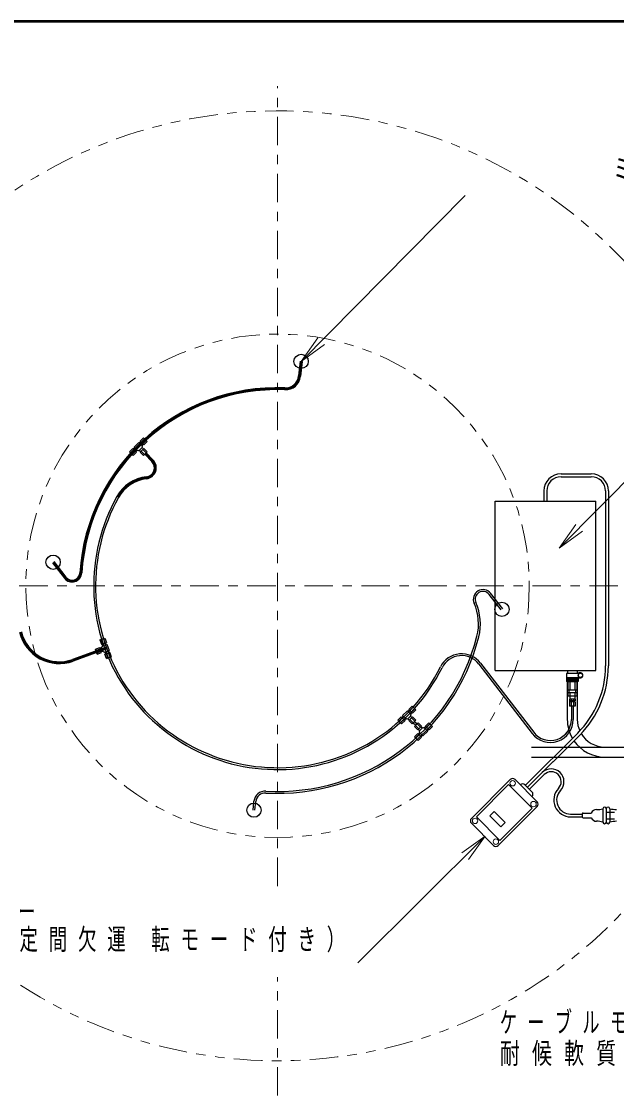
# Model space of a CAD drawing. Units: millimetres on the paper. Extents: x -385 to 420, y 0 to 267.
# Drawn here: x 265.2 to 327.8, y 153.9 to 267 of the extents above; entities that cross this region are included whole.
import ezdxf

# ---------------------------------------------------------------- set-up
doc = ezdxf.new("R2010")
doc.units = ezdxf.units.MM
doc.linetypes.add('USER2', pattern=[6, 3, -1, 1, -1])
doc.linetypes.add('USER3', pattern=[8, 3, -1, 1, -1, 1, -1])
for name, color, linetype, lineweight in [('1_20', 7, 'Continuous', 25), ('1_5', 7, 'Continuous', 25), ('A3図枠', 7, 'Continuous', 13)]:
    doc.layers.add(name, color=color, linetype=linetype, lineweight=lineweight)
doc.styles.add('ＭＳ ゴシック', font='')
doc.styles.get('ＭＳ ゴシック').set_extended_font_data('MS Gothic')

# ---------------------------------------------------------------- blocks, each defined once
blk = doc.blocks.new('open_arrow')
at = {"color": 0, "linetype": 'Continuous', "lineweight": -2}
blk.add_lwpolyline([(7.5, 1.25), (0, 0), (7.5, -1.25)], dxfattribs=at)

msp = doc.modelspace()

# ---------------------------------------------------------------- linework, layer by layer
at = {"layer": '1_20', "linetype": 'USER2', "lineweight": 13}
for p, q in [((292.141, 175.97), (292.141, 260.19)), ((258.961, 207.591), (345.105, 207.591)), ((292.141, 153.929), (292.141, 166.376))]:
    msp.add_line(p, q, dxfattribs=at)
at = {"layer": '1_20', "lineweight": 13}
for p, q in [((294.623, 231.211), (311.904, 248.672)), ((321.767, 211.567), (343.868, 233.826)), ((313.071, 183.267), (316.465, 186.661)), ((318.94, 184.186), (316.465, 186.661)), ((315.546, 180.792), (313.071, 183.267)), ((314.485, 183.373), (314.945, 183.833)), ((315.652, 182.206), (314.485, 183.373)), ((316.112, 182.666), (314.945, 183.833)), ((315.546, 180.792), (318.94, 184.186)), ((315.652, 182.206), (316.112, 182.666)), ((314.002, 181.243), (300.581, 167.897))]:
    msp.add_line(p, q, dxfattribs=at)
at = {"layer": '1_20'}
for p, q in [((294.524, 231.222), (294.362, 229.68)), ((294.524, 231.222), (294.362, 229.68)), ((294.623, 231.211), (294.461, 229.669)), ((294.723, 231.201), (294.561, 229.659)), ((294.723, 231.201), (294.561, 229.659)), ((277.593, 222.634), (277.734, 222.775)), ((278.035, 223.182), (277.681, 222.828)), ((278.07, 222.439), (277.681, 222.828)), ((278.141, 223.076), (277.787, 222.722)), ((278.318, 222.899), (277.964, 222.546)), ((278.424, 222.793), (278.035, 223.182)), ((278.424, 222.793), (278.07, 222.439)), ((276.55, 221.697), (276.904, 222.051)), ((276.939, 221.308), (276.55, 221.697)), ((276.656, 221.591), (277.01, 221.945)), ((276.833, 221.414), (277.186, 221.768)), ((277.292, 221.662), (276.904, 222.051)), ((276.939, 221.308), (277.292, 221.662)), ((277.098, 222.139), (276.957, 221.998)), ((277.54, 222.687), (277.045, 222.192)), ((277.434, 221.803), (277.045, 222.192)), ((277.381, 221.856), (277.239, 221.715)), ((277.434, 221.803), (277.487, 221.856)), ((277.54, 221.803), (277.487, 221.856)), ((277.929, 222.298), (277.54, 222.687)), ((277.54, 221.803), (277.929, 222.192)), ((277.593, 221.856), (277.734, 221.715)), ((277.681, 221.662), (278.07, 222.051)), ((278.035, 221.308), (277.681, 221.662)), ((278.141, 221.414), (277.787, 221.768)), ((277.876, 222.351), (278.017, 222.493)), ((277.929, 222.298), (277.876, 222.245)), ((277.929, 222.192), (277.876, 222.245)), ((277.876, 222.139), (278.017, 221.998)), ((278.318, 221.591), (277.964, 221.945)), ((278.035, 221.308), (278.424, 221.697)), ((278.424, 221.697), (278.07, 222.051)), ((278.159, 221.432), (278.902, 220.688)), ((278.229, 221.503), (278.973, 220.759)), ((278.3, 221.573), (279.044, 220.83)), ((321.983, 219.373), (325.163, 219.373)), ((321.983, 219.073), (325.163, 219.073)), ((320.183, 217.573), (320.183, 216.491)), ((320.483, 217.573), (320.483, 216.491)), ((326.663, 217.573), (326.663, 199.163)), ((326.963, 217.573), (326.963, 199.163)), ((268.442, 210.012), (269.713, 208.384)), ((268.521, 210.074), (269.792, 208.445)), ((268.6, 210.135), (269.871, 208.507)), ((315.682, 205.047), (314.41, 206.676)), ((315.839, 205.17), (314.568, 206.799)), ((273.434, 201.9), (273.951, 202.088)), ((273.434, 201.9), (273.605, 201.43)), ((273.575, 201.951), (273.746, 201.482)), ((273.605, 201.43), (274.122, 201.618)), ((273.673, 201.242), (274.19, 201.43)), ((273.744, 201.268), (273.675, 201.456)), ((273.81, 202.037), (273.981, 201.567)), ((273.951, 202.088), (274.122, 201.618)), ((274.12, 201.405), (274.051, 201.593)), ((274.19, 201.43), (274.43, 200.773)), ((274.017, 201.101), (270.565, 199.845)), ((274.052, 201.007), (270.599, 199.751)), ((274.086, 200.914), (270.633, 199.657)), ((272.971, 200.907), (273.441, 201.078)), ((273.159, 200.39), (272.971, 200.907)), ((273.022, 200.766), (273.492, 200.937)), ((273.108, 200.531), (273.577, 200.702)), ((273.159, 200.39), (273.629, 200.561)), ((273.629, 200.561), (273.441, 201.078)), ((273.654, 201.076), (273.466, 201.007)), ((273.791, 200.7), (273.603, 200.631)), ((273.629, 201.146), (273.699, 201.172)), ((273.817, 200.629), (273.629, 201.146)), ((273.673, 201.242), (273.699, 201.172)), ((273.817, 200.629), (273.887, 200.655)), ((273.913, 200.585), (273.887, 200.655)), ((273.913, 200.585), (274.43, 200.773)), ((273.981, 200.397), (274.498, 200.585)), ((274.152, 199.927), (273.981, 200.397)), ((273.983, 200.61), (274.052, 200.422)), ((274.293, 199.978), (274.122, 200.448)), ((274.528, 200.064), (274.357, 200.533)), ((274.359, 200.747), (274.428, 200.559)), ((274.669, 200.115), (274.498, 200.585)), ((274.152, 199.927), (274.669, 200.115)), ((313.342, 199.338), (318.946, 192.047)), ((313.501, 199.46), (319.104, 192.169)), ((305.858, 194.368), (306, 194.51)), ((306.3, 194.916), (305.947, 194.563)), ((306.336, 194.174), (305.947, 194.563)), ((306.406, 194.81), (306.053, 194.457)), ((306.583, 194.634), (306.23, 194.28)), ((306.689, 194.528), (306.3, 194.916)), ((306.689, 194.528), (306.336, 194.174)), ((304.815, 193.432), (305.169, 193.785)), ((305.204, 193.043), (304.815, 193.432)), ((304.922, 193.325), (305.275, 193.679)), ((305.098, 193.149), (305.452, 193.502)), ((305.558, 193.396), (305.169, 193.785)), ((305.204, 193.043), (305.558, 193.396)), ((305.363, 193.873), (305.222, 193.732)), ((305.31, 193.927), (305.805, 194.422)), ((305.699, 193.538), (305.31, 193.927)), ((305.646, 193.591), (305.505, 193.449)), ((305.699, 193.538), (305.752, 193.591)), ((305.805, 193.538), (305.752, 193.591)), ((306.194, 194.033), (305.805, 194.422)), ((306.194, 193.927), (305.805, 193.538)), ((305.858, 193.591), (306, 193.449)), ((306.336, 193.785), (305.947, 193.396)), ((306.3, 193.043), (305.947, 193.396)), ((306.406, 193.149), (306.053, 193.502)), ((306.141, 194.086), (306.283, 194.227)), ((306.194, 194.033), (306.141, 193.98)), ((306.194, 193.927), (306.141, 193.98)), ((306.141, 193.873), (306.283, 193.732)), ((306.583, 193.325), (306.23, 193.679)), ((306.689, 193.432), (306.3, 193.043)), ((306.689, 193.432), (306.336, 193.785)), ((306.424, 193.166), (306.688, 192.902)), ((306.953, 193.168), (306.564, 192.779)), ((306.564, 192.779), (306.918, 192.425)), ((306.566, 193.308), (306.83, 193.044)), ((306.671, 192.885), (307.024, 192.531)), ((306.847, 193.061), (307.201, 192.708)), ((307.307, 192.814), (306.918, 192.425)), ((306.953, 193.168), (307.307, 192.814)), ((307.112, 192.337), (306.971, 192.478)), ((307.448, 192.673), (307.059, 192.284)), ((307.059, 192.284), (307.112, 192.231)), ((307.059, 192.178), (307.112, 192.231)), ((307.395, 192.62), (307.254, 192.761)), ((307.448, 192.673), (307.501, 192.62)), ((307.448, 191.789), (307.943, 192.284)), ((307.554, 192.673), (307.501, 192.62)), ((307.554, 192.673), (307.943, 192.284)), ((307.607, 192.62), (307.749, 192.761)), ((308.049, 193.168), (307.696, 192.814)), ((307.696, 192.814), (308.085, 192.425)), ((308.155, 193.061), (307.802, 192.708)), ((307.89, 192.337), (308.032, 192.478)), ((308.332, 192.885), (307.979, 192.531)), ((308.049, 193.168), (308.438, 192.779)), ((308.438, 192.779), (308.085, 192.425)), ((306.564, 191.683), (306.918, 192.036)), ((306.564, 191.683), (306.953, 191.294)), ((306.671, 191.577), (307.024, 191.93)), ((306.847, 191.4), (307.201, 191.753)), ((306.918, 192.036), (307.307, 191.647)), ((306.953, 191.294), (307.307, 191.647)), ((307.112, 192.125), (306.971, 191.983)), ((307.059, 192.178), (307.448, 191.789)), ((307.395, 191.842), (307.254, 191.7)), ((318.233, 186.59), (323.735, 192.092)), ((318.445, 186.378), (323.947, 191.88)), ((318.445, 186.378), (323.735, 191.668)), ((318.876, 190.616), (347.278, 190.616)), ((318.876, 189.566), (347.009, 189.566)), ((320.203, 187.712), (319.081, 186.59)), ((312.541, 183.09), (316.642, 187.191)), ((319.47, 184.858), (317.137, 187.191)), ((318.922, 185.901), (318.18, 186.643)), ((318.869, 186.802), (318.445, 186.378)), ((319.081, 186.59), (318.657, 186.166)), ((289.559, 183.982), (289.655, 184.903)), ((289.757, 183.961), (289.854, 184.882)), ((315.369, 180.262), (319.47, 184.363)), ((314.874, 180.262), (312.541, 182.595))]:
    msp.add_line(p, q, dxfattribs=at)
at = {"layer": '1_20', "color": 4}
for p, q in [((320.183, 217.192), (320.183, 216.491)), ((320.483, 217.192), (320.483, 216.491)), ((315.033, 216.491), (325.633, 216.491)), ((315.033, 198.691), (315.033, 216.491)), ((325.633, 198.691), (325.633, 216.491)), ((315.033, 198.691), (325.633, 198.691)), ((322.565, 198.365), (322.565, 197.515)), ((323.765, 198.365), (322.565, 198.365)), ((322.653, 198.691), (322.653, 198.365)), ((323.678, 198.691), (323.678, 198.365)), ((323.678, 198.441), (324.015, 198.441)), ((323.765, 198.365), (323.765, 197.515)), ((323.765, 197.891), (324.015, 197.891)), ((323.765, 197.515), (322.565, 197.515)), ((322.64, 197.515), (322.64, 193.515)), ((322.69, 197.465), (322.69, 196.615)), ((323.64, 197.465), (322.69, 197.465)), ((322.915, 197.465), (322.915, 196.615)), ((323.415, 197.465), (323.415, 196.615)), ((323.64, 197.465), (323.64, 196.615)), ((323.69, 197.515), (323.69, 193.515)), ((323.64, 196.615), (322.69, 196.615)), ((322.69, 196.315), (322.69, 195.965)), ((323.64, 196.315), (322.69, 196.315)), ((323.64, 195.965), (322.69, 195.965)), ((322.815, 196.615), (322.815, 196.315)), ((322.878, 195.665), (322.878, 195.465)), ((323.453, 195.665), (322.878, 195.665)), ((322.915, 196.315), (322.915, 195.965)), ((322.915, 195.965), (322.915, 195.665)), ((323.04, 195.665), (323.04, 195.465)), ((323.29, 195.665), (323.29, 195.465)), ((323.415, 196.315), (323.415, 195.965)), ((323.415, 195.965), (323.415, 195.665)), ((323.453, 195.665), (323.453, 195.465)), ((323.515, 196.615), (323.515, 196.315)), ((323.64, 196.315), (323.64, 195.965)), ((323.453, 195.465), (322.878, 195.465)), ((322.878, 195.365), (322.878, 194.915)), ((323.453, 195.365), (322.878, 195.365)), ((323.453, 194.915), (322.878, 194.915)), ((322.915, 195.365), (322.915, 195.465)), ((323.04, 195.365), (323.04, 194.915)), ((323.065, 194.915), (323.065, 193.515)), ((323.265, 194.915), (323.265, 193.515)), ((323.29, 195.365), (323.29, 194.915)), ((323.415, 195.365), (323.415, 195.465)), ((323.453, 195.365), (323.453, 194.915))]:
    msp.add_line(p, q, dxfattribs=at)
at = {"layer": '1_20', "color": 4, "lineweight": 13}
for p, q in [((323.765, 197.94), (322.565, 197.94)), ((323.765, 197.833), (322.565, 197.833)), ((323.765, 197.727), (322.565, 197.727)), ((323.765, 197.621), (322.565, 197.621))]:
    msp.add_line(p, q, dxfattribs=at)
at = {"layer": '1_20', "color": 190}
for p, q in [((322.987, 183.566), (324.209, 183.566)), ((322.987, 183.266), (324.209, 183.266)), ((324.209, 183.566), (324.209, 183.266)), ((324.309, 183.666), (325.146, 183.666)), ((326.378, 184.11), (326.378, 182.723)), ((326.741, 184.11), (326.741, 182.723)), ((326.741, 184.11), (326.741, 182.723)), ((326.741, 183.766), (327.591, 183.766)), ((327.105, 184.11), (327.105, 182.723)), ((324.309, 183.166), (325.146, 183.166)), ((326.741, 183.066), (327.591, 183.066))]:
    msp.add_line(p, q, dxfattribs=at)
at = {"layer": '1_20', "linetype": 'USER3', "lineweight": 13}
msp.add_circle((292.141, 207.591), 26.5, dxfattribs=at)
at = {"layer": '1_20'}
for centre in [(294.623, 231.211), (268.521, 210.074), (315.76, 205.109), (289.658, 183.971)]:
    msp.add_circle(centre, 0.75, dxfattribs=at)
at = {"layer": '1_20', "color": 4}
msp.add_circle((324.015, 198.166), 0.225, dxfattribs=at)
at = {"layer": '1_20', "lineweight": 13}
for centre in [(316.889, 186.802), (319.081, 184.61), (312.93, 182.843), (315.122, 180.651)]:
    msp.add_circle(centre, 0.287, dxfattribs=at)
at = {"layer": '1_20', "linetype": 'USER3', "lineweight": 13}
msp.add_arc((292.141, 207.591), 50, 237.23068, 217.95313, dxfattribs=at)
at = {"layer": '1_20'}
for centre, radius, start, end in [((292.969, 229.826), 1.6, 267.86557, 354), ((292.969, 229.826), 1.5, 267.86557, 354), ((292.969, 229.826), 1.4, 267.86557, 354), ((292.141, 207.591), 20.85, 87.86557, 176.2429), ((292.141, 207.591), 20.75, 87.86557, 176.2429), ((292.141, 207.591), 20.65, 87.86557, 176.2429), ((278.228, 220.014), 0.954, 276.65259, 45), ((278.228, 220.014), 1.054, 276.65259, 45), ((278.228, 220.014), 1.154, 276.65259, 45), ((321.983, 217.573), 1.8, 90, 180), ((325.163, 217.573), 1.8, 0, 90), ((278.815, 214.983), 4.111, 96.65259, 150.9835), ((278.815, 214.983), 4.011, 96.65259, 150.9835), ((278.815, 214.983), 3.911, 96.65259, 150.9835), ((321.983, 217.573), 1.5, 90, 180), ((325.163, 217.573), 1.5, 0, 90), ((292.141, 207.591), 19.35, 150.9835, 333.51581), ((292.141, 207.591), 19.15, 150.9835, 333.51581), ((270.517, 209.011), 1.02, 217.97528, 356.2429), ((270.517, 209.011), 0.92, 217.97528, 356.2429), ((270.517, 209.011), 0.82, 217.97528, 356.2429), ((313.764, 206.171), 1.02, 37.97528, 203.91694), ((313.764, 206.171), 0.82, 37.97528, 203.91694), ((307.939, 203.588), 5.553, 345.77961, 23.91694), ((307.939, 203.588), 5.353, 345.77961, 23.91694), ((269.168, 203.683), 4.284, 193.17855, 290), ((269.168, 203.683), 4.184, 193.17855, 290), ((269.168, 203.683), 4.084, 193.17855, 290), ((292.141, 207.591), 21.85, 266.75929, 345.77961), ((292.141, 207.591), 21.65, 266.75929, 345.77961), ((311.519, 197.937), 2.5, 37.54319, 153.51581), ((311.519, 197.937), 2.3, 37.54319, 153.51581), ((316.663, 199.163), 10, 315, 0), ((316.663, 199.163), 10.3, 315, 0), ((320.856, 193.515), 2.409, 217.54319, 0), ((320.856, 193.515), 2.209, 217.54319, 0), ((326.588, 193.515), 3.948, 180, 210.14816), ((326.588, 193.515), 2.898, 180, 204.56282), ((326.588, 193.515), 3.948, 214.61053, 270), ((326.588, 193.515), 2.898, 210.77848, 270), ((320.943, 186.972), 1.347, 316.53847, 135), ((320.943, 186.972), 1.047, 316.53847, 135), ((316.889, 186.944), 0.35, 45, 135), ((317.932, 186.396), 0.35, 45, 135), ((290.849, 184.778), 1.2, 86.75929, 174), ((290.849, 184.778), 1, 86.75929, 174), ((318.675, 185.653), 0.35, 315, 45), ((322.987, 185.035), 1.769, 136.53847, 270), ((322.987, 185.035), 1.469, 136.53847, 270), ((319.223, 184.61), 0.35, 315, 45), ((312.788, 182.843), 0.35, 135, 225), ((315.122, 180.509), 0.35, 225, 315)]:
    msp.add_arc(centre, radius, start, end, dxfattribs=at)
at = {"layer": '1_20', "color": 4}
msp.add_arc((324.015, 198.166), 0.275, 204.61998, 155.38002, dxfattribs=at)
at = {"layer": '1_20', "color": 190}
for centre, radius, start, end in [((324.309, 183.566), 0.1, 90, 180), ((324.309, 183.266), 0.1, 180, 270), ((325.72, 183.397), 0.634, 90.21583, 154.91351), ((325.707, 186.963), 2.932, 270.21583, 283.22771), ((326.56, 184.11), 0.182, 0, 180), ((326.923, 184.11), 0.182, 0, 180), ((329.028, 197.994), 14.017, 262.11578, 265.04561), ((325.72, 183.435), 0.634, 205.08649, 269.78417), ((325.707, 179.869), 2.932, 76.77229, 89.78417), ((326.56, 182.723), 0.182, 180, 0), ((326.923, 182.723), 0.182, 180, 0), ((329.028, 168.839), 14.017, 94.95439, 97.88422)]:
    msp.add_arc(centre, radius, start, end, dxfattribs=at)
at = {"layer": 'A3図枠', "lineweight": 50}
msp.add_line((420, 267), (35, 267), dxfattribs=at)

# ---------------------------------------------------------------- block references
at = {"layer": '1_20', "lineweight": 13, "xscale": 0.4, "yscale": 0.4}
for p, rotation in [((294.623, 231.211), 45.3), ((321.767, 211.567), 45.2), ((314.002, 181.243), 224.8)]:
    msp.add_blockref('open_arrow', p, dxfattribs=dict(at, rotation=rotation))

# ---------------------------------------------------------------- texts
at = {"layer": '1_20', "char_height": 2.199, "style": 'ＭＳ ゴシック'}
for s, insert, attachment_point in [('\\T1.61;\\W0.65;ミストノズル\u30004カ所', (327.488, 251.322), 4), ('\\T1.58;\\W0.6;デジタルタイマー', (244.96, 172.047), 7), ('\\T1.58;\\W0.65;（曜日/時間指定間欠運\\~転モード付き）', (244.96, 168.747), 7)]:
    msp.add_mtext(s, dxfattribs=dict(at, insert=insert, attachment_point=attachment_point))
at = {"layer": '1_5', "char_height": 2.199, "attachment_point": 4, "style": 'ＭＳ ゴシック'}
for s, insert in [('\\T1.61;\\W0.6;ケーブルモール大', (315.54, 161.54)), ('\\T1.61;\\W0.7;耐候軟質PVC（ベージュ）', (315.54, 158.24))]:
    msp.add_mtext(s, dxfattribs=dict(at, insert=insert))

doc.saveas('drawing.dxf')
